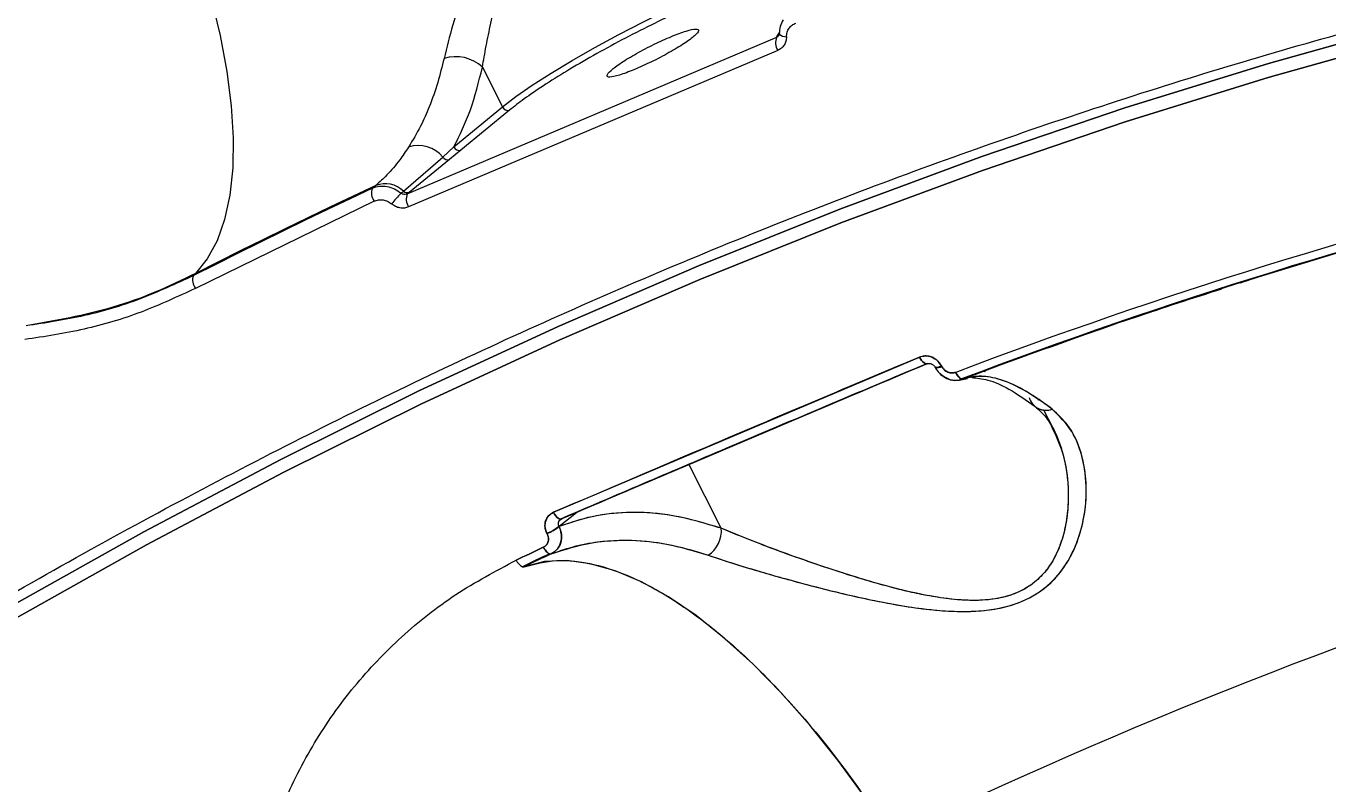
# Model space of a CAD drawing. Header units: millimetres. Extents: x -5873 to 5805, y -5301 to 4302.
# Drawn here: x -49.7 to 64.9, y 826.7 to 893.4 of the extents above; entities that cross this region are included whole.
import ezdxf

# ---------------------------------------------------------------- set-up
doc = ezdxf.new("R2010")
doc.units = ezdxf.units.MM
for name, color, linetype in [('DIKOM_ОБЪЕКТ', 7, 'Continuous'), ('DIKOM_РАЗМЕР_ЗОНА', 7, 'Continuous'), ('DIKOM_РАЗМЕР_ОБЪЕКТА', 7, 'Continuous')]:
    doc.layers.add(name, color=color, linetype=linetype)
doc.styles.add('style1', font='arial.ttf', dxfattribs={"width": 0.8})
doc.dimstyles.new('1-50', dxfattribs={"dimtxt": 300, "dimasz": 200, "dimexe": 100, "dimexo": 0, "dimgap": 100, "dimtad": 1, "dimtxsty": 'style1', "dimcen": 200, "dimclrd": 7, "dimclre": 7, "dimclrt": 7, "dimadec": 1, "dimazin": 2, "dimtfac": 1, "dimtmove": 0, "dimatfit": 2, "dimfxl": 0, "dimlwd": 25, "dimlwe": 18, "dimarcsym": 0})

# ---------------------------------------------------------------- blocks, each defined once
blk = doc.blocks.new('*D9')
at = {"layer": 'Defpoints', "color": 0, "transparency": 16777216}
for p in [(1338.11, 2802.44), (-4588.97, -1585.51), (-117.5, -1585.51)]:
    blk.add_point(p, dxfattribs=at)
at = {"layer": 'DIKOM_РАЗМЕР_ОБЪЕКТА', "color": 7, "lineweight": 18, "transparency": 16777216}
for p, q in [((1338.11, 2802.44), (-4688.97, 2802.44)), ((-117.5, -1585.51), (-4688.97, -1585.51))]:
    blk.add_line(p, q, dxfattribs=at)
at = {"layer": 'DIKOM_РАЗМЕР_ОБЪЕКТА', "color": 7, "lineweight": 25, "transparency": 16777216}
blk.add_line((-4588.97, 2602.44), (-4588.97, -1385.51), dxfattribs=at)
at = {"layer": 'DIKOM_РАЗМЕР_ОБЪЕКТА', "color": 7, "transparency": 16777216}
for points in [[(-4622.31, 2602.44), (-4555.64, 2602.44), (-4588.97, 2802.44)], [(-4622.31, -1385.51), (-4555.64, -1385.51), (-4588.97, -1585.51)]]:
    blk.add_solid(points, dxfattribs=at)
at = {"layer": 'DIKOM_РАЗМЕР_ОБЪЕКТА', "color": 7, "transparency": 16777216, "insert": (-4842.15, 460.98), "char_height": 300, "attachment_point": 5, "rotation": 90, "style": 'style1'}
blk.add_mtext('4400', dxfattribs=at)
blk = doc.blocks.new('*D10')
at = {"layer": 'Defpoints', "color": 0, "transparency": 16777216}
for p in [(4304.51, 1053.39), (-1538.59, -1332.39), (4304.51, -4224.84)]:
    blk.add_point(p, dxfattribs=at)
at = {"layer": 'DIKOM_РАЗМЕР_ОБЪЕКТА', "color": 7, "lineweight": 18, "transparency": 16777216}
for p, q in [((4304.51, 1053.39), (4304.51, -4324.84)), ((-1538.59, -1332.39), (-1538.59, -4324.84))]:
    blk.add_line(p, q, dxfattribs=at)
at = {"layer": 'DIKOM_РАЗМЕР_ОБЪЕКТА', "color": 7, "lineweight": 25, "transparency": 16777216}
blk.add_line((-1338.59, -4224.84), (4104.51, -4224.84), dxfattribs=at)
at = {"layer": 'DIKOM_РАЗМЕР_ОБЪЕКТА', "color": 7, "transparency": 16777216}
for points in [[(-1338.59, -4191.51), (-1338.59, -4258.18), (-1538.59, -4224.84)], [(4104.51, -4191.51), (4104.51, -4258.18), (4304.51, -4224.84)]]:
    blk.add_solid(points, dxfattribs=at)
at = {"layer": 'DIKOM_РАЗМЕР_ОБЪЕКТА', "color": 7, "transparency": 16777216, "insert": (1679.28, -3971.67), "char_height": 300, "attachment_point": 5, "style": 'style1'}
blk.add_mtext('5850', dxfattribs=at)
blk = doc.blocks.new('*D11')
at = {"layer": 'Defpoints', "color": 0, "transparency": 16777216}
for p in [(-510, 4302.44), (-5422.89, -3651.6), (284.83, -3651.6)]:
    blk.add_point(p, dxfattribs=at)
at = {"layer": 'DIKOM_РАЗМЕР_ЗОНА', "color": 7, "lineweight": 18, "transparency": 16777216}
for p, q in [((-510, 4302.44), (-5522.89, 4302.44)), ((284.83, -3651.6), (-5522.89, -3651.6))]:
    blk.add_line(p, q, dxfattribs=at)
at = {"layer": 'DIKOM_РАЗМЕР_ЗОНА', "color": 7, "lineweight": 25, "transparency": 16777216}
blk.add_line((-5422.89, 4102.44), (-5422.89, -3451.6), dxfattribs=at)
at = {"layer": 'DIKOM_РАЗМЕР_ЗОНА', "color": 7, "transparency": 16777216}
for points in [[(-5456.22, 4102.44), (-5389.56, 4102.44), (-5422.89, 4302.44)], [(-5456.22, -3451.6), (-5389.56, -3451.6), (-5422.89, -3651.6)]]:
    blk.add_solid(points, dxfattribs=at)
at = {"layer": 'DIKOM_РАЗМЕР_ЗОНА', "color": 7, "transparency": 16777216, "insert": (-5676.06, -474.49), "char_height": 300, "attachment_point": 5, "rotation": 90, "style": 'style1'}
blk.add_mtext('7950', dxfattribs=at)

msp = doc.modelspace()

# ---------------------------------------------------------------- linework, layer by layer
at = {"layer": 'DIKOM_ОБЪЕКТ', "color": 7, "linetype": 'Continuous', "lineweight": 15}
for p, q in [((-16.131, 878.631), (16.378, 892.414)), ((16.378, 892.414), (16.397, 892.443)), ((16.397, 892.443), (16.602, 892.785)), ((16.468, 891.248), (-16.015, 877.477)), ((-9.52, 889.767), (-7.75, 886.272)), ((-12.025, 882.751), (-7.75, 886.272)), ((-7.132, 885.987), (-11.407, 882.466)), ((-12.988, 881.865), (-12.025, 882.751)), ((-11.407, 882.466), (-12.421, 881.646)), ((-16.454, 878.865), (-12.988, 881.865)), ((-12.421, 881.646), (-15.976, 878.759)), ((-18.907, 879.364), (-19.188, 879.13)), ((-16.672, 878.684), (-16.454, 878.865)), ((-15.976, 878.759), (-16.131, 878.631)), ((-19.046, 877.991), (-34.77, 870.313)), ((-34.776, 871.617), (-34.947, 871.435)), ((-3.257, 850.621), (28.932, 864.273)), ((36.945, 863.951), (36.977, 863.888)), ((37.596, 864.108), (37.562, 864.176)), ((29.503, 863.65), (-2.513, 850.072)), ((30.313, 863.376), (30.325, 863.353)), ((30.886, 863.465), (30.873, 863.488)), ((30.873, 863.488), (30.886, 863.465)), ((34.555, 863.054), (34.678, 862.998)), ((34.606, 863.073), (34.725, 863.014)), ((32.144, 862.255), (32.45, 862.252)), ((32.427, 862.238), (33.16, 862.397)), ((32.799, 862.344), (32.46, 862.289)), ((39.432, 860.486), (39.389, 860.569)), ((40.715, 857.952), (39.872, 859.617)), ((11.495, 849.214), (8.66, 854.81)), ((-2.775, 849.401), (-1.247, 850.609)), ((-2.655, 849.978), (-2.603, 850.025)), ((-2.763, 849.378), (-2.775, 849.401)), ((-3.836, 848.768), (-3.824, 848.744)), ((-3.824, 848.744), (-3.836, 848.768))]:
    msp.add_line(p, q, dxfattribs=at)
at = {"layer": 'DIKOM_ОБЪЕКТ', "color": 7, "linetype": 'Continuous', "lineweight": 15, "flags": 128}
for points in [[(-40.027, 913.04), (-38.376, 909.601), (-36.874, 906.13), (-35.533, 902.658), (-34.366, 899.216), (-33.384, 895.837), (-32.595, 892.551), (-32.007, 889.387), (-31.625, 886.376), (-31.453, 883.543), (-31.492, 880.916), (-31.742, 878.518), (-32.201, 876.37), (-32.863, 874.493), (-33.725, 872.904), (-34.776, 871.617)], [(-74.733, 827.821), (-63.053, 835.176), (-51.242, 842.205), (-39.308, 848.903), (-27.26, 855.266), (-15.103, 861.29), (-2.848, 866.97), (9.498, 872.302), (21.928, 877.285), (34.433, 881.913), (47.004, 886.185), (59.634, 890.096), (72.314, 893.646), (85.036, 896.831), (97.791, 899.649), (110.572, 902.099), (123.37, 904.178), (136.176, 905.886), (148.982, 907.222), (161.78, 908.184), (174.561, 908.771), (186.615, 908.983)], [(186.789, 908.983), (174.559, 908.771), (161.778, 908.183), (148.98, 907.222), (136.174, 905.886), (123.368, 904.178), (110.571, 902.099), (97.79, 899.649), (85.035, 896.831), (72.313, 893.646), (59.634, 890.096), (47.004, 886.185), (34.433, 881.913), (21.928, 877.285), (9.499, 872.303), (-2.847, 866.97), (-15.102, 861.29), (-27.258, 855.267), (-39.307, 848.904), (-51.24, 842.206), (-63.051, 835.177), (-74.731, 827.822)], [(-74.731, 827.822), (-63.051, 835.177), (-51.24, 842.206), (-39.307, 848.904), (-27.258, 855.267), (-15.102, 861.29), (-2.847, 866.97), (9.499, 872.303), (21.928, 877.285), (34.433, 881.913), (47.004, 886.185), (59.634, 890.096), (72.313, 893.646), (85.035, 896.831), (97.79, 899.649), (110.571, 902.099), (123.368, 904.178), (136.174, 905.886), (148.98, 907.222), (161.778, 908.183), (174.559, 908.771), (186.789, 908.983)], [(-74.419, 826.73), (-62.766, 834.067), (-50.983, 841.08), (-39.078, 847.762), (-27.058, 854.11), (-14.93, 860.119), (-2.704, 865.785), (9.613, 871.105), (22.013, 876.076), (34.488, 880.693), (47.029, 884.954), (59.629, 888.857), (72.279, 892.398), (84.971, 895.575), (97.696, 898.387), (110.446, 900.831), (123.214, 902.905), (135.989, 904.609), (148.765, 905.942), (161.533, 906.901), (174.283, 907.488), (187.009, 907.701)], [(187.009, 907.701), (174.283, 907.488), (161.533, 906.901), (148.765, 905.942), (135.989, 904.609), (123.214, 902.905), (110.446, 900.831), (97.696, 898.387), (84.971, 895.575), (72.279, 892.398), (59.629, 888.857), (47.029, 884.954), (34.488, 880.693), (22.013, 876.076), (9.613, 871.105), (-2.704, 865.785), (-14.93, 860.119), (-27.058, 854.11), (-39.078, 847.762), (-50.983, 841.08), (-62.766, 834.067), (-74.419, 826.73)], [(-7.75, 886.272), (-6.576, 887.178), (-5.143, 888.178), (-3.483, 889.25), (-1.632, 890.369), (0.37, 891.513), (2.479, 892.655), (4.648, 893.771), (6.831, 894.836), (8.979, 895.826), (11.044, 896.721), (12.984, 897.501), (14.753, 898.148), (16.315, 898.648), (17.634, 898.991), (17.842, 899.035)], [(16.608, 892.769), (16.598, 892.718), (16.601, 892.701)], [(-19.188, 879.13), (-21.167, 878.199), (-23.143, 877.259), (-25.117, 876.31), (-27.088, 875.352), (-29.057, 874.386), (-31.023, 873.411), (-32.986, 872.427), (-34.947, 871.435)], [(-18.907, 879.364), (-20.9, 878.427), (-22.89, 877.481), (-24.878, 876.525), (-26.863, 875.561), (-28.845, 874.588), (-30.825, 873.607), (-32.802, 872.616), (-34.776, 871.617)], [(29.706, 863.736), (29.632, 863.692), (29.545, 863.682), (29.447, 863.707), (29.342, 863.765), (29.234, 863.854), (29.127, 863.972), (29.025, 864.113), (28.932, 864.273)], [(28.932, 864.273), (29.025, 864.113), (29.127, 863.972), (29.234, 863.854), (29.342, 863.765), (29.447, 863.707), (29.545, 863.682), (29.604, 863.685)], [(30.873, 863.488), (30.735, 863.435), (30.611, 863.393), (30.505, 863.365), (30.419, 863.351), (30.356, 863.352), (30.319, 863.367), (30.309, 863.397), (30.325, 863.439)], [(30.886, 863.465), (30.747, 863.411), (30.623, 863.37), (30.517, 863.342), (30.431, 863.328), (30.369, 863.328), (30.332, 863.344), (30.321, 863.373), (30.324, 863.386)], [(30.337, 863.416), (30.321, 863.373), (30.321, 863.366)], [(32.799, 862.344), (32.724, 862.332), (32.642, 862.347), (32.554, 862.388), (32.464, 862.455), (32.372, 862.545), (32.283, 862.656), (32.199, 862.785), (32.121, 862.928)], [(-3.257, 850.621), (-3.164, 850.461), (-3.064, 850.319), (-2.96, 850.2), (-2.855, 850.109), (-2.755, 850.049), (-2.663, 850.023), (-2.581, 850.03), (-2.513, 850.072)], [(-2.513, 850.072), (-2.581, 850.03), (-2.663, 850.023), (-2.755, 850.049), (-2.855, 850.109), (-2.96, 850.2), (-3.064, 850.319), (-3.164, 850.461), (-3.257, 850.621)], [(-4.159, 847.542), (-4.458, 847.4), (-4.758, 847.259), (-5.057, 847.117), (-5.356, 846.975), (-5.656, 846.832), (-5.955, 846.69), (-6.254, 846.547), (-6.553, 846.405)], [(-6.553, 846.405), (-6.254, 846.547), (-5.955, 846.69), (-5.656, 846.832), (-5.356, 846.975), (-5.057, 847.117), (-4.758, 847.259), (-4.458, 847.4), (-4.159, 847.542)], [(-3.611, 846.974), (-3.91, 846.833), (-4.21, 846.691), (-4.509, 846.55), (-4.808, 846.408), (-5.107, 846.266), (-5.406, 846.123), (-5.705, 845.981), (-6.004, 845.838)], [(-6.004, 845.838), (-5.705, 845.981), (-5.406, 846.123), (-5.107, 846.266), (-4.808, 846.408), (-4.509, 846.55), (-4.21, 846.691), (-3.91, 846.833), (-3.611, 846.974)], [(-4.159, 847.542), (-4.073, 847.402), (-3.981, 847.277), (-3.885, 847.168), (-3.79, 847.08), (-3.696, 847.014), (-3.608, 846.973), (-3.527, 846.958), (-3.455, 846.969)], [(26.505, 822.032), (24.164, 825.524), (21.752, 828.821), (19.286, 831.896), (16.787, 834.726), (14.273, 837.289), (11.765, 839.565), (9.281, 841.536), (6.841, 843.187), (4.465, 844.504), (2.17, 845.479), (-0.025, 846.102), (-2.104, 846.37), (-4.05, 846.28), (-5.848, 845.832)]]:
    msp.add_lwpolyline(points, dxfattribs=at)
at = {"layer": 'DIKOM_ОБЪЕКТ', "color": 7, "linetype": 'Continuous', "lineweight": 15}
for centre, radius, start, end in [((17.443, 891.91), 1.178, 154.68984, 214.18476), ((16.175, 892.897), 0.506, 296.06337, 326.02034), ((17.21, 893.284), 0.844, 223.73283, 271.93229), ((-11.861, 887.274), 3.419, 46.79364, 107.62975), ((-7.279, 886.48), 0.515, 203.90426, 286.61191), ((-15.155, 880.062), 2.818, 39.75919, 107.78788), ((-11.554, 882.959), 0.515, 203.93053, 286.58564), ((-12.562, 882.126), 0.5, 211.45436, 286.34729), ((198.984, 421.754), 471.675, 103.70053, 110.71781), ((-18.092, 878.688), 1.182, 158.03384, 216.12814), ((-18.079, 877.159), 2.356, 46.38811, 110.58555), ((-10.645, 872.466), 8.66, 134.10716, 142.45991), ((-16.127, 879.208), 0.474, 226.41072, 288.66408), ((-15.009, 878.161), 1.216, 157.24109, 214.22674), ((199.362, 421.542), 471.282, 103.70036, 110.71776), ((199.535, 421.506), 471.316, 103.70035, 110.71794), ((-33.848, 871.033), 1.17, 159.91015, 217.9764), ((30.457, 864.132), 0.766, 259.01503, 302.88764), ((30.46, 864.137), 0.796, 260.2425, 302.34202), ((33.166, 863.339), 1.123, 201.48, 241.97486), ((225.958, 408.075), 459.502, 98.69243, 115.72575), ((32.724, 862.57), 0.238, 248.93728, 288.29908), ((40.075, 861.146), 1.55, 196.51422, 290.41779), ((40.081, 861.236), 1.633, 234.2364, 289.10087), ((-5.59, 852.911), 4.499, 292.94116, 308.73063), ((-5.572, 852.878), 4.488, 292.93163, 308.75624), ((9.018, 848.962), 2.49, 302.15744, 5.80346), ((208.463, 397.576), 496.853, 115.24698, 115.55245), ((-3.041, 848.072), 1.238, 205.3916, 242.54488), ((-3.525, 847.192), 0.234, 248.51013, 287.50245), ((-5.43, 846.944), 1.246, 205.65775, 242.57421), ((-5.918, 846.056), 0.234, 248.44696, 287.45032)]:
    msp.add_arc(centre, radius, start, end, dxfattribs=at)
for points, knots in [([(-223.16, 1258.698), (-224.292, 1255.334), (-226.548, 1248.632), (-228.882, 1237.372), (-230.441, 1225.35), (-231.168, 1212.534), (-231.1, 1199.009), (-230.252, 1184.83), (-228.649, 1170.06), (-226.312, 1154.758), (-223.269, 1138.984), (-219.547, 1122.799), (-215.175, 1106.261), (-210.183, 1089.427), (-204.601, 1072.354), (-198.461, 1055.095), (-191.795, 1037.705), (-184.636, 1020.234), (-177.017, 1002.731), (-168.97, 985.244), (-160.529, 967.819), (-153.27, 953.536), (-147.422, 942.407), (-143.129, 934.402), (-138.773, 926.441), (-134.358, 918.528), (-129.887, 910.667), (-125.364, 902.862), (-119.534, 892.985), (-112.337, 881.096), (-103.702, 867.282), (-93.909, 852.096), (-82.917, 835.651), (-70.696, 818.094), (-58.386, 801.095), (-46.027, 784.683), (-34.556, 770.03), (-23.991, 756.989), (-14.324, 745.411), (-4.604, 734.122), (5.154, 723.136), (14.938, 712.467), (24.733, 702.13), (35.828, 690.808), (48.204, 678.696), (61.818, 666.036), (75.323, 654.156), (88.7, 643.008), (97.474, 636.263), (101.857, 632.894)], [0, 0, 0, 0, 0.0271357, 0.0540498, 0.0807422, 0.1072129, 0.133462, 0.1594895, 0.1852953, 0.2108795, 0.2362419, 0.2613828, 0.286302, 0.3109995, 0.3354753, 0.3597294, 0.383762, 0.4075729, 0.431162, 0.4545296, 0.4776755, 0.5005996, 0.5112386, 0.5218229, 0.5323527, 0.542828, 0.5532487, 0.5636147, 0.5739263, 0.5926882, 0.6112665, 0.6296615, 0.6544486, 0.6788948, 0.7030001, 0.7267641, 0.7501872, 0.7681705, 0.7861325, 0.8040731, 0.8219922, 0.8398899, 0.8577663, 0.8756212, 0.9005808, 0.9254985, 0.9503743, 0.9752081, 1, 1, 1, 1]), ([(14.761, 659.753), (11.333, 662.981), (4.467, 669.449), (-5.903, 679.747), (-16.318, 690.483), (-26.764, 701.684), (-36.563, 712.59), (-45.714, 723.118), (-54.226, 733.201), (-62.749, 743.596), (-71.273, 754.294), (-79.782, 765.286), (-88.12, 776.371), (-96.283, 787.534), (-104.271, 798.762), (-112.216, 810.248), (-120.104, 821.979), (-127.921, 833.945), (-135.159, 845.357), (-141.835, 856.173), (-147.966, 866.361), (-154.019, 876.681), (-159.985, 887.125), (-165.853, 897.684), (-171.613, 908.347), (-178.407, 921.299), (-186.105, 936.574), (-194.513, 954.161), (-202.504, 971.864), (-208.941, 987.044), (-214.022, 999.69), (-217.923, 1009.823), (-221.641, 1019.93), (-225.167, 1029.997), (-228.491, 1040.012), (-231.605, 1049.961), (-234.805, 1060.865), (-237.985, 1072.655), (-241.022, 1085.232), (-243.627, 1097.557), (-245.785, 1109.599), (-247.604, 1122.169), (-248.942, 1135.121), (-249.623, 1148.253), (-249.617, 1160.773), (-248.979, 1168.468), (-248.659, 1172.326)], [0, 0, 0, 0, 0.024718, 0.049515, 0.0743908, 0.0993449, 0.1243774, 0.1447742, 0.1653295, 0.1860432, 0.2069152, 0.2279452, 0.2491332, 0.2694019, 0.2898708, 0.3105399, 0.3314092, 0.3524789, 0.3737486, 0.3911653, 0.4087376, 0.4264653, 0.4443488, 0.4623874, 0.4805817, 0.4989315, 0.5286792, 0.5588428, 0.5894223, 0.620418, 0.638318, 0.6563541, 0.674526, 0.6928339, 0.7112779, 0.7298579, 0.748574, 0.7733223, 0.7982563, 0.8233761, 0.8486818, 0.8741735, 0.9053761, 0.9367478, 0.9682891, 1, 1, 1, 1]), ([(18.446, 905.087), (18.235, 905.899), (17.812, 907.527), (16.417, 909.81), (14.588, 911.922), (12.579, 913.596), (10.575, 914.858), (8.712, 915.746), (6.857, 916.335), (5.1, 916.608), (3.448, 916.596), (1.81, 916.273), (-0.257, 915.402), (-1.956, 914.046), (-3.307, 912.547), (-4.132, 911.49), (-5.37, 909.689), (-6.863, 907.043), (-8.479, 903.588), (-9.899, 900.106), (-11.126, 896.708), (-12.178, 893.433), (-12.657, 891.501), (-12.897, 890.533)], [0, 0, 0, 0, 0.0624747, 0.1250652, 0.1873402, 0.2498749, 0.2919393, 0.3339663, 0.3747918, 0.4072248, 0.4374454, 0.4691547, 0.5002036, 0.5586364, 0.5797992, 0.6020617, 0.6255578, 0.6879958, 0.7506607, 0.813001, 0.8756729, 0.9376945, 1, 1, 1, 1]), ([(-9.52, 889.767), (-9.416, 890.38), (-9.207, 891.611), (-8.774, 893.639), (-8.278, 895.731), (-7.709, 897.907), (-7.076, 900.131), (-6.348, 902.459), (-5.554, 904.74), (-4.675, 906.967), (-3.763, 908.947), (-2.802, 910.67), (-1.8, 912.132), (-0.663, 913.402), (0.69, 914.43), (2.201, 915.068), (3.778, 915.277), (5.325, 915.127), (6.771, 914.723), (8.171, 914.127), (9.449, 913.414), (10.709, 912.558), (11.987, 911.537), (13.323, 910.267), (14.55, 908.84), (15.56, 907.486), (16.003, 906.598), (16.196, 906.211)], [0, 0, 0, 0, 0.045153, 0.0906598, 0.1373948, 0.1816184, 0.2282878, 0.2754743, 0.3247165, 0.3684058, 0.4136677, 0.4505512, 0.4829412, 0.517642, 0.5521363, 0.5868312, 0.6213502, 0.6559725, 0.6904541, 0.7226453, 0.7595222, 0.7909306, 0.828363, 0.8744238, 0.9224404, 0.9661964, 1, 1, 1, 1]), ([(-75.561, 828.369), (-68.742, 832.662), (-55.104, 841.248), (-34.151, 852.851), (-12.887, 863.492), (8.682, 873.057), (30.504, 881.554), (52.538, 888.957), (74.738, 895.254), (97.06, 900.43), (119.46, 904.483), (141.891, 907.376), (164.316, 909.208), (179.209, 909.459), (186.656, 909.584)], [0, 0, 0, 0, 0.0833334, 0.1666667, 0.2499999, 0.3333331, 0.4166665, 0.4999999, 0.5833336, 0.6666667, 0.7499999, 0.8333334, 0.9166667, 1, 1, 1, 1]), ([(17.77, 898.381), (17.767, 898.38), (17.391, 898.335), (16.259, 898.017), (14.436, 897.435), (12.345, 896.644), (10.125, 895.721), (7.772, 894.664), (5.287, 893.47), (2.727, 892.16), (0.216, 890.79), (-2.123, 889.427), (-4.17, 888.14), (-5.884, 886.971), (-6.723, 886.31), (-7.132, 885.987)], [0, 0, 0, 0, 0.0006444, 0.0872853, 0.1725057, 0.2550141, 0.3337652, 0.4125153, 0.4950241, 0.5802384, 0.666883, 0.7535276, 0.8387441, 0.9212515, 1, 1, 1, 1]), ([(16.943, 893.947), (16.841, 893.752), (16.639, 893.364), (16.613, 892.921), (16.601, 892.701)], [0, 0, 0, 0, 0.503023, 1, 1, 1, 1]), ([(17.239, 892.441), (17.25, 892.575), (17.273, 892.845), (17.449, 893.196), (17.707, 893.483), (17.937, 893.593), (18.052, 893.648)], [0, 0, 0, 0, 0.2504124, 0.5004318, 0.750333, 1, 1, 1, 1]), ([(3.818, 889.542), (3.363, 889.366), (2.452, 889.012), (1.612, 888.845), (1.342, 888.992), (1.705, 889.45), (2.641, 890.145), (4.003, 890.968), (5.606, 891.813), (6.617, 892.255), (7.122, 892.476)], [0, 0, 0, 0, 0.1249953, 0.250003, 0.3750016, 0.5000045, 0.6250049, 0.7499996, 0.8750027, 1, 1, 1, 1]), ([(7.122, 892.476), (7.577, 892.653), (8.488, 893.006), (9.328, 893.173), (9.598, 893.026), (9.236, 892.568), (8.3, 891.873), (6.938, 891.05), (5.334, 890.205), (4.324, 889.763), (3.818, 889.542)], [0, 0, 0, 0, 0.125006, 0.250002, 0.375001, 0.4999989, 0.6249976, 0.7500026, 0.8750044, 1, 1, 1, 1]), ([(16.608, 892.769), (16.606, 892.727), (16.6, 892.641), (16.551, 892.537), (16.477, 892.456), (16.411, 892.428), (16.378, 892.414)], [0, 0, 0, 0, 0.2342441, 0.479699, 0.7357981, 1, 1, 1, 1]), ([(17.239, 892.441), (17.228, 892.31), (17.207, 892.049), (17.041, 891.705), (16.797, 891.42), (16.578, 891.306), (16.468, 891.248)], [0, 0, 0, 0, 0.2501581, 0.500336, 0.7503623, 1, 1, 1, 1]), ([(-12.897, 890.533), (-13.073, 889.819), (-13.44, 888.33), (-14.144, 886.358), (-14.99, 884.445), (-15.654, 883.344), (-16.016, 882.746)], [0, 0, 0, 0, 0.2408514, 0.5018454, 0.7291652, 1, 1, 1, 1]), ([(-12.025, 882.751), (-11.511, 883.8), (-10.481, 885.902), (-9.841, 888.477), (-9.52, 889.767)], [0, 0, 0, 0, 0.4993232, 1, 1, 1, 1]), ([(-16.016, 882.746), (-16.274, 882.361), (-16.876, 881.463), (-17.808, 880.343), (-18.57, 879.665), (-18.907, 879.364)], [0, 0, 0, 0, 0.2948289, 0.6881028, 1, 1, 1, 1]), ([(89.495, 879.827), (87.425, 879.333), (81.387, 877.893), (71.425, 875.137), (62.715, 872.612), (57.977, 871.055), (57.159, 870.786)], [0, 0, 0, 0, 0.1909526, 0.5569223, 0.9234703, 1, 1, 1, 1]), ([(-19.188, 879.13), (-18.986, 879.201), (-18.584, 879.342), (-17.911, 879.309), (-17.246, 879.106), (-16.864, 878.825), (-16.672, 878.684)], [0, 0, 0, 0, 0.2501811, 0.4999127, 0.749959, 1, 1, 1, 1]), ([(-16.131, 878.631), (-16.177, 878.614), (-16.267, 878.579), (-16.413, 878.575), (-16.554, 878.606), (-16.633, 878.658), (-16.672, 878.684)], [0, 0, 0, 0, 0.2571516, 0.5099965, 0.756822, 1, 1, 1, 1]), ([(-19.046, 877.991), (-18.922, 878.036), (-18.674, 878.126), (-18.263, 878.112), (-17.858, 877.995), (-17.627, 877.827), (-17.512, 877.743)], [0, 0, 0, 0, 0.2507915, 0.5007524, 0.7505145, 1, 1, 1, 1]), ([(-16.015, 877.477), (-16.137, 877.437), (-16.381, 877.357), (-16.782, 877.378), (-17.175, 877.497), (-17.399, 877.661), (-17.512, 877.743)], [0, 0, 0, 0, 0.2505533, 0.5005969, 0.7504472, 1, 1, 1, 1]), ([(-34.776, 871.617), (-35.952, 871.05), (-38.301, 869.917), (-43.214, 868.155), (-47.096, 867.471), (-49.673, 867.017)], [0, 0, 0, 0, 0.2519487, 0.5032989, 1, 1, 1, 1]), ([(-34.947, 871.435), (-36.493, 870.718), (-39.575, 869.288), (-44.526, 867.802), (-47.954, 867.279), (-49.673, 867.017)], [0, 0, 0, 0, 0.334017, 0.6659888, 1, 1, 1, 1]), ([(-34.77, 870.313), (-36.343, 869.584), (-39.49, 868.123), (-44.539, 866.61), (-48.039, 866.079), (-49.789, 865.814)], [0, 0, 0, 0, 0.3332277, 0.6667371, 1, 1, 1, 1]), ([(55.516, 870.249), (52.953, 869.427), (46.479, 867.35), (40.059, 865.016), (36.181, 863.606)], [0, 0, 0, 0, 0.3959519, 1, 1, 1, 1]), ([(28.932, 864.273), (22.954, 861.753), (12.28, 857.254), (1.49, 852.648), (-3.257, 850.621)], [0, 0, 0, 0, 0.559994, 1, 1, 1, 1]), ([(-2.513, 850.072), (3.532, 852.652), (14.327, 857.259), (25.006, 861.757), (29.706, 863.736)], [0, 0, 0, 0, 0.5599942, 1, 1, 1, 1]), ([(30.873, 863.488), (30.748, 863.672), (30.498, 864.04), (29.934, 864.329), (29.387, 864.409), (29.083, 864.318), (28.932, 864.273)], [0, 0, 0, 0, 0.2798037, 0.5596889, 0.7797341, 1, 1, 1, 1]), ([(28.932, 864.273), (29.105, 864.322), (29.452, 864.421), (30.028, 864.297), (30.451, 864.031), (30.724, 863.742), (30.824, 863.573), (30.873, 863.488)], [0, 0, 0, 0, 0.2497448, 0.4991804, 0.7484892, 0.8742272, 1, 1, 1, 1]), ([(29.607, 863.686), (29.662, 863.703), (29.745, 863.73), (29.878, 863.715), (29.98, 863.684), (30.08, 863.633), (30.172, 863.562), (30.254, 863.475), (30.294, 863.407), (30.314, 863.373)], [0, 0, 0, 0, 0.2515248, 0.3770308, 0.5027716, 0.627481, 0.7515027, 0.8755416, 1, 1, 1, 1]), ([(-2.689, 850.027), (2.196, 852.112), (12.99, 856.721), (23.669, 861.222), (29.516, 863.686)], [0, 0, 0, 0, 0.4524836, 1, 1, 1, 1]), ([(30.327, 863.35), (30.437, 863.176), (30.659, 862.824), (31.185, 862.446), (31.704, 862.236), (32.031, 862.25), (32.144, 862.255)], [0, 0, 0, 0, 0.2751882, 0.557475, 0.8464155, 1, 1, 1, 1]), ([(31.368, 862.41), (31.145, 862.514), (30.92, 862.618), (30.774, 862.81), (30.773, 862.812)], [0, 0, 0, 0, 0.9934738, 1, 1, 1, 1]), ([(32.121, 862.928), (31.995, 862.899), (31.742, 862.84), (31.362, 862.964), (31.064, 863.183), (30.945, 863.371), (30.886, 863.465)], [0, 0, 0, 0, 0.2787635, 0.5586077, 0.7793179, 1, 1, 1, 1]), ([(30.886, 863.465), (30.955, 863.359), (31.092, 863.147), (31.418, 862.937), (31.783, 862.846), (32.009, 862.901), (32.121, 862.928)], [0, 0, 0, 0, 0.2502814, 0.4998212, 0.7495991, 1, 1, 1, 1]), ([(40.616, 859.693), (39.75, 860.313), (38.025, 861.549), (35.913, 862.396), (34.158, 862.681), (33.251, 862.456), (32.799, 862.344)], [0, 0, 0, 0, 0.2801815, 0.5589195, 0.7798299, 1, 1, 1, 1]), ([(40.616, 859.693), (40.099, 860.076), (39.076, 860.834), (37.655, 861.648), (36.09, 862.323), (34.401, 862.708), (33.341, 862.467), (32.799, 862.344)], [0, 0, 0, 0, 0.1658937, 0.3281398, 0.4884779, 0.73849, 1, 1, 1, 1]), ([(31.32, 862.469), (31.398, 862.418), (31.661, 862.248), (32.199, 862.193), (32.599, 862.294), (32.799, 862.344)], [0, 0, 0, 0, 0.1744705, 0.588624, 1, 1, 1, 1]), ([(33.541, 862.47), (33.997, 862.431), (34.948, 862.35), (36.796, 861.557), (38.326, 860.477), (39.12, 859.917)], [0, 0, 0, 0, 0.3068255, 0.640439, 1, 1, 1, 1]), ([(10.343, 846.854), (11.217, 846.563), (12.966, 845.98), (16.058, 845.07), (19.376, 844.161), (22.523, 843.379), (25.397, 842.756), (27.918, 842.302), (30.293, 841.999), (32.442, 841.876), (34.404, 841.93), (36.271, 842.203), (38.008, 842.752), (39.515, 843.571), (40.728, 844.598), (41.691, 845.78), (42.649, 847.437), (43.368, 849.596), (43.678, 852.084), (43.546, 854.413), (42.999, 856.502), (42.079, 858.333), (41.104, 859.239), (40.616, 859.693)], [0, 0, 0, 0, 0.0625367, 0.1251433, 0.1872073, 0.2492841, 0.291486, 0.3335159, 0.3742108, 0.4068081, 0.436889, 0.469013, 0.4996824, 0.5303835, 0.5625167, 0.5926069, 0.6252128, 0.6878463, 0.7504602, 0.8126809, 0.8753097, 0.937553, 1, 1, 1, 1]), ([(10.343, 846.854), (11.512, 846.469), (13.853, 845.698), (18.131, 844.486), (22.143, 843.459), (25.73, 842.684), (28.783, 842.161), (31.921, 841.853), (35.093, 841.929), (38.077, 842.669), (40.412, 844.17), (41.961, 846.091), (42.923, 848.14), (43.454, 850.187), (43.699, 852.594), (43.436, 855.217), (42.492, 857.847), (41.24, 859.079), (40.616, 859.693)], [0, 0, 0, 0, 0.0823506, 0.1648021, 0.2471014, 0.2971596, 0.3471527, 0.3976835, 0.4484661, 0.4996146, 0.5507887, 0.6016085, 0.6522523, 0.7025844, 0.752601, 0.8352411, 0.9178398, 1, 1, 1, 1]), ([(39.12, 859.917), (39.455, 859.626), (40.124, 859.045), (40.598, 858.154), (40.834, 857.71)], [0, 0, 0, 0, 0.5003378, 1, 1, 1, 1]), ([(40.398, 858.513), (40.438, 858.45), (40.676, 858.08), (41.05, 857.265), (41.518, 855.985), (41.857, 854.497), (42.041, 852.853), (42.036, 851.2), (41.83, 849.504), (41.421, 847.938), (40.806, 846.546), (40.013, 845.348), (38.952, 844.303), (37.532, 843.479), (36.127, 843.076), (34.932, 842.915), (33.747, 842.85), (32.188, 842.914), (30.342, 843.157), (28.489, 843.52), (26.762, 843.937), (25.017, 844.413), (23.122, 844.977), (21.021, 845.652), (18.901, 846.377), (16.845, 847.112), (14.927, 847.828), (13.101, 848.54), (12.029, 848.99), (11.495, 849.214)], [0, 0, 0, 0, 0.0072967, 0.0428701, 0.085123, 0.1340963, 0.1794984, 0.2277273, 0.271449, 0.3164755, 0.3529369, 0.3849924, 0.419366, 0.4536266, 0.4878283, 0.5045989, 0.5222454, 0.5542821, 0.5907312, 0.6248328, 0.6588838, 0.6901712, 0.7272946, 0.7725982, 0.8199791, 0.8631566, 0.9101447, 0.955276, 1, 1, 1, 1]), ([(40.514, 858.241), (40.884, 857.481), (41.676, 855.854), (42.08, 853.085), (42.001, 850.298), (41.485, 847.996), (40.564, 846.061), (39.34, 844.57), (37.565, 843.442), (35.33, 842.883), (32.913, 842.836), (30.059, 843.171), (26.844, 843.886), (22.982, 844.998), (18.96, 846.341), (14.886, 847.82), (12.624, 848.75), (11.495, 849.214)], [0, 0, 0, 0, 0.0814078, 0.1742407, 0.2440449, 0.3133474, 0.3590634, 0.4040877, 0.4484518, 0.4927985, 0.5377885, 0.5835127, 0.6524478, 0.7221934, 0.814646, 0.9074913, 1, 1, 1, 1]), ([(-3.257, 850.621), (-3.43, 850.518), (-3.776, 850.311), (-4.012, 849.783), (-4.034, 849.242), (-3.902, 848.926), (-3.836, 848.768)], [0, 0, 0, 0, 0.2795402, 0.5589524, 0.7793188, 1, 1, 1, 1]), ([(-3.836, 848.768), (-3.878, 848.856), (-3.96, 849.032), (-4.034, 849.406), (-3.99, 849.869), (-3.723, 850.351), (-3.412, 850.531), (-3.257, 850.621)], [0, 0, 0, 0, 0.1257476, 0.2514936, 0.5008138, 0.7503107, 1, 1, 1, 1]), ([(-2.775, 849.401), (-2.802, 849.468), (-2.857, 849.605), (-2.797, 849.813), (-2.677, 849.974), (-2.568, 850.039), (-2.513, 850.072)], [0, 0, 0, 0, 0.2660372, 0.5400379, 0.7660446, 1, 1, 1, 1]), ([(-2.775, 849.401), (-2.79, 849.43), (-2.819, 849.488), (-2.836, 849.587), (-2.83, 849.689), (-2.792, 849.811), (-2.716, 849.934), (-2.627, 849.992), (-2.588, 850.016)], [0, 0, 0, 0, 0.1361486, 0.2746773, 0.4172711, 0.5655417, 0.8129477, 1, 1, 1, 1]), ([(11.495, 849.214), (10.074, 849.639), (7.24, 850.488), (3.45, 850.694), (0.099, 850.344), (-1.81, 849.699), (-2.763, 849.378)], [0, 0, 0, 0, 0.2802322, 0.5589818, 0.7798829, 1, 1, 1, 1]), ([(11.495, 849.214), (10.227, 849.601), (7.698, 850.372), (4.037, 850.695), (0.507, 850.456), (-1.671, 849.738), (-2.763, 849.378)], [0, 0, 0, 0, 0.2499828, 0.4983896, 0.7484608, 1, 1, 1, 1]), ([(-3.455, 846.969), (-3.25, 847.105), (-2.838, 847.378), (-2.563, 848.062), (-2.538, 848.759), (-2.688, 849.172), (-2.763, 849.378)], [0, 0, 0, 0, 0.2795851, 0.5610498, 0.7813481, 1, 1, 1, 1]), ([(-2.763, 849.378), (-2.68, 849.141), (-2.515, 848.667), (-2.593, 847.946), (-2.9, 847.324), (-3.27, 847.087), (-3.455, 846.969)], [0, 0, 0, 0, 0.250234, 0.5000941, 0.7500618, 1, 1, 1, 1]), ([(-3.824, 848.744), (-3.772, 848.615), (-3.668, 848.356), (-3.727, 847.983), (-3.9, 847.699), (-4.072, 847.594), (-4.159, 847.542)], [0, 0, 0, 0, 0.2797658, 0.5598342, 0.7798344, 1, 1, 1, 1]), ([(-4.159, 847.542), (-4.061, 847.603), (-3.866, 847.725), (-3.71, 848.039), (-3.681, 848.399), (-3.776, 848.629), (-3.824, 848.744)], [0, 0, 0, 0, 0.2500416, 0.4999282, 0.7497133, 1, 1, 1, 1]), ([(-3.455, 846.969), (-2.271, 847.351), (0.094, 848.114), (3.682, 848.244), (7.106, 847.844), (9.262, 847.185), (10.343, 846.854)], [0, 0, 0, 0, 0.2805588, 0.5605441, 0.7795218, 1, 1, 1, 1]), ([(-3.455, 846.969), (-2.732, 847.221), (-1.311, 847.717), (0.91, 848.094), (3.549, 848.226), (6.676, 847.954), (9.118, 847.222), (10.343, 846.854)], [0, 0, 0, 0, 0.1729027, 0.3401584, 0.5017756, 0.7501809, 1, 1, 1, 1]), ([(-22.797, 782.811), (-23.899, 784.674), (-26.1, 788.398), (-28.395, 794.398), (-29.897, 800.568), (-30.517, 806.833), (-30.263, 813.066), (-29.14, 819.148), (-27.178, 824.966), (-24.413, 830.411), (-20.905, 835.377), (-16.715, 839.756), (-11.954, 843.541), (-8.354, 845.449), (-6.553, 846.405)], [0, 0, 0, 0, 0.0836194, 0.1671654, 0.250418, 0.3338516, 0.4173028, 0.5004891, 0.5837376, 0.6671374, 0.7504584, 0.8333963, 0.9166282, 1, 1, 1, 1]), ([(-5.848, 845.832), (-4.911, 846.075), (-3.037, 846.561), (0.225, 846.174), (3.739, 844.974), (7.476, 842.905), (11.33, 840.044), (15.23, 836.46), (19.097, 832.225), (22.903, 827.431), (25.304, 823.832), (26.505, 822.032)], [0, 0, 0, 0, 0.1119993, 0.2239982, 0.3359966, 0.447995, 0.5599932, 0.6699947, 0.7799978, 0.8899993, 1, 1, 1, 1])]:
    msp.add_open_spline(points, degree=3, knots=knots, dxfattribs=at)

# ---------------------------------------------------------------- dimensions: what is measured, and where the dimension line sits
at = {"layer": 'DIKOM_РАЗМЕР_ЗОНА'}
dim = msp.add_linear_dim(base=(-5422.889, -3651.603), p1=(-510.005, 4302.437), p2=(284.83, -3651.603), angle=90, text='7950', dimstyle='1-50', dxfattribs=at)
dim.commit()
dim.dimension.update_dxf_attribs({"geometry": '*D11', "text_midpoint": (-5422.889, -474.491), "dimtype": 160})
at = {"layer": 'DIKOM_РАЗМЕР_ОБЪЕКТА'}
dim = msp.add_linear_dim(base=(-4588.973, -1585.515), p1=(1338.114, 2802.437), p2=(-117.504, -1585.515), angle=90, text='4400', dimstyle='1-50', dxfattribs=at)
dim.commit()
dim.dimension.update_dxf_attribs({"geometry": '*D9', "text_midpoint": (-4588.973, 460.978), "dimtype": 160})
dim = msp.add_linear_dim(base=(4304.512, -4224.842), p1=(-1538.592, -1332.389), p2=(4304.512, 1053.391), text='5850', dimstyle='1-50', dxfattribs=at)
dim.commit()
dim.dimension.update_dxf_attribs({"geometry": '*D10', "text_midpoint": (1679.282, -4224.842), "dimtype": 160})

doc.saveas('drawing.dxf')
